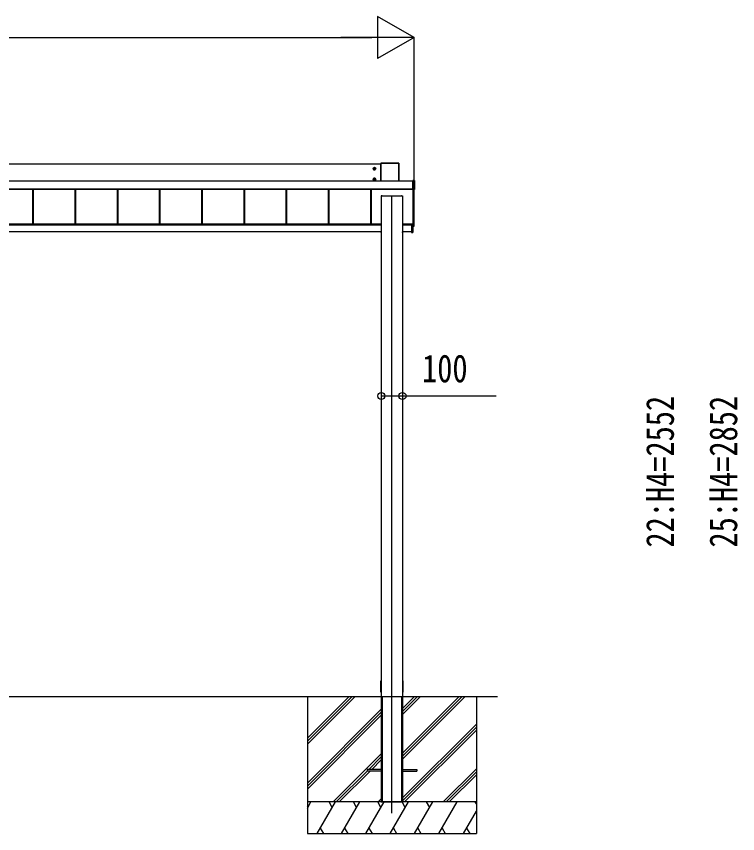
# Model space of a CAD drawing. Units: millimetres, scale not verified. Extents: x -16820 to 16820, y -11880 to 11880.
# Drawn here: x -4898 to -1482, y -8600 to -4729 of the extents above; entities that cross this region are included whole.
import ezdxf
from ezdxf.enums import TextEntityAlignment as Align

# ---------------------------------------------------------------- set-up
doc = ezdxf.new("R2010")
doc.units = ezdxf.units.MM
doc.header["$LTSCALE"] = 60
for name, color, linetype in [('0-3_YKK_12', 2, 'Continuous'), ('0-4_YKK_A1', 4, 'Continuous'), ('0-5_YKK_D', 6, 'Continuous')]:
    doc.layers.add(name, color=color, linetype=linetype)
doc.styles.add('ＭＳ ゴシック', font='')
doc.styles.get('ＭＳ ゴシック').set_extended_font_data('MS Gothic')

msp = doc.modelspace()

# ---------------------------------------------------------------- linework, layer by layer
at = {"layer": '0-3_YKK_12'}
msp.add_line((-3119.92, -8502.5), (-3119.92, -5576.81), dxfattribs=at)
at = {"layer": '0-4_YKK_A1'}
for p, q in [((-3172.92, -5428.88), (-8266.92, -5428.88)), ((-3210.17, -5450.62), (-3195.67, -5450.62)), ((-3205.2, -5449.86), (-3205.92, -5449.86)), ((-3202.92, -5457.87), (-3202.92, -5443.37)), ((-3200.64, -5451.38), (-3199.92, -5451.38)), ((-3172.92, -5425.16), (-3172.92, -5507.31)), ((-3172.58, -5425.3), (-3172.92, -5425.16)), ((-3172.58, -5507.31), (-3172.58, -5425.3)), ((-3087.42, -5424.66), (-3172.42, -5424.66)), ((-3172.42, -5424.66), (-3172.08, -5424.8)), ((-3172.08, -5424.8), (-3172.08, -5425.28)), ((-3172.08, -5424.8), (-3087.76, -5424.8)), ((-3172.08, -5425.28), (-3172.08, -5507.31)), ((-3087.76, -5425.28), (-3172.08, -5425.28)), ((-3087.76, -5424.8), (-3087.42, -5424.66)), ((-3087.76, -5424.8), (-3087.76, -5425.28)), ((-3087.76, -5507.31), (-3087.76, -5425.28)), ((-3086.92, -5425.16), (-3087.26, -5425.3)), ((-3087.26, -5425.3), (-3087.26, -5507.31)), ((-3086.92, -5507.31), (-3086.92, -5425.16)), ((-3202.92, -5507.84), (-3202.92, -5493.34)), ((-8312.42, -5507.31), (-3021.42, -5507.31)), ((-8312.42, -5507.8), (-3021.42, -5507.8)), ((-3210.17, -5500.59), (-3195.67, -5500.59)), ((-3205.2, -5499.83), (-3205.92, -5499.83)), ((-3200.64, -5501.35), (-3199.92, -5501.35)), ((-3020.22, -5506.09), (-3021.42, -5506.09)), ((-3021.42, -5506.24), (-3021.42, -5506.09)), ((-3021.42, -5506.09), (-3021.42, -5506.09)), ((-3020.22, -5506.09), (-3021.42, -5506.09)), ((-3021.42, -5506.72), (-3021.42, -5506.24)), ((-3014.38, -5506.72), (-3021.42, -5506.72)), ((-3020.22, -5506.09), (-3020.22, -5506.09)), ((-3019.62, -5506.07), (-3019.67, -5506.08)), ((-3019.62, -5506.04), (-3013.92, -5506.04)), ((-3019.62, -5506.04), (-3019.62, -5506.07)), ((-3014.38, -5506.24), (-3013.92, -5506.04)), ((-3014.38, -5547.78), (-3014.38, -5506.72)), ((-3013.42, -5506.54), (-3013.88, -5506.74)), ((-3013.88, -5506.74), (-3013.88, -5547.79)), ((-3013.42, -5506.54), (-3013.42, -5548.52)), ((-8312.42, -5546.77), (-3021.42, -5546.77)), ((-8312.42, -5547.29), (-3021.42, -5547.29)), ((-3021.42, -5547.43), (-8312.42, -5547.43)), ((-4821.42, -5547.43), (-4821.42, -5713.66)), ((-4818.82, -5547.43), (-4818.82, -5713.66)), ((-4818.42, -5547.43), (-4818.42, -5713.66)), ((-4621.42, -5547.43), (-4621.42, -5713.66)), ((-4618.82, -5547.43), (-4618.82, -5713.66)), ((-4618.42, -5547.43), (-4618.42, -5713.66)), ((-4421.42, -5547.43), (-4421.42, -5713.66)), ((-4418.82, -5547.43), (-4418.82, -5713.66)), ((-4418.42, -5547.43), (-4418.42, -5713.66)), ((-4221.42, -5547.43), (-4221.42, -5713.66)), ((-4218.82, -5547.43), (-4218.82, -5713.66)), ((-4218.42, -5547.43), (-4218.42, -5713.66)), ((-4021.42, -5547.43), (-4021.42, -5713.66)), ((-4018.82, -5547.43), (-4018.82, -5713.66)), ((-4018.42, -5547.43), (-4018.42, -5713.66)), ((-3821.42, -5547.43), (-3821.42, -5713.66)), ((-3818.82, -5547.43), (-3818.82, -5713.66)), ((-3818.42, -5547.43), (-3818.42, -5713.66)), ((-3621.42, -5547.43), (-3621.42, -5713.66)), ((-3618.82, -5547.43), (-3618.82, -5713.66)), ((-3618.42, -5547.43), (-3618.42, -5713.66)), ((-3421.42, -5547.43), (-3421.42, -5713.66)), ((-3418.82, -5547.43), (-3418.82, -5713.66)), ((-3418.42, -5547.43), (-3418.42, -5713.66)), ((-3221.42, -5547.43), (-3221.42, -5713.66)), ((-3218.82, -5547.43), (-3218.82, -5713.66)), ((-3218.42, -5547.43), (-3218.42, -5713.66)), ((-3021.42, -5547.78), (-3014.38, -5547.78)), ((-3021.42, -5548.29), (-3021.42, -5548.84)), ((-3014.38, -5548.29), (-3021.42, -5548.29)), ((-3021.42, -5548.84), (-3020.22, -5548.84)), ((-3021.42, -5548.84), (-3021.42, -5548.84)), ((-3021.42, -5548.84), (-3020.22, -5548.84)), ((-3020.22, -5548.84), (-3020.22, -5548.84)), ((-3019.92, -5721.49), (-3019.92, -5548.85)), ((-3019.62, -5548.9), (-3019.62, -5549.02)), ((-3013.92, -5549.02), (-3019.62, -5549.02)), ((-3014.92, -5721.43), (-3014.92, -5549.02)), ((-3014.38, -5547.78), (-3014.38, -5548.29)), ((-3013.92, -5549.02), (-3014.38, -5548.29)), ((-3013.88, -5547.79), (-3013.42, -5548.52)), ((-3169.92, -5579.02), (-3169.92, -5579.31)), ((-3169.92, -5579.31), (-3169.92, -7946)), ((-3169.92, -5579.31), (-3169.62, -5579.31)), ((-3169.62, -5579.01), (-3167.72, -5579.01)), ((-3169.62, -5579.01), (-3169.62, -5579.31)), ((-3169.62, -5579.31), (-3070.22, -5579.31)), ((-3167.72, -5579.01), (-3167.72, -5579.31)), ((-3167.42, -5579.02), (-3167.42, -5579.31)), ((-3166.42, -5579.22), (-3167.42, -5579.22)), ((-3166.42, -5579.22), (-3166.42, -5579.31)), ((-3165.92, -5579.24), (-3165.92, -5579.31)), ((-3073.92, -5579.24), (-3073.92, -5579.31)), ((-3072.42, -5579.22), (-3073.42, -5579.22)), ((-3073.42, -5579.22), (-3073.42, -5579.31)), ((-3072.42, -5579.02), (-3072.42, -5579.31)), ((-3072.12, -5579.01), (-3070.22, -5579.01)), ((-3072.12, -5579.01), (-3072.12, -5579.31)), ((-3070.22, -5579.01), (-3070.22, -5579.31)), ((-3069.92, -5579.02), (-3069.92, -5579.31)), ((-3014.39, -5680.92), (-3014.92, -5680.89)), ((-3013.92, -5722.47), (-3013.92, -5681.42)), ((-3169.92, -5713.66), (-8209.92, -5713.66)), ((-3169.92, -5715.66), (-8209.92, -5715.66)), ((-3169.92, -5718.53), (-8209.42, -5718.53)), ((-3022.92, -5713.66), (-3069.92, -5713.66)), ((-3026.92, -5715.66), (-3069.92, -5715.66)), ((-3026.92, -5718.53), (-3069.92, -5718.53)), ((-3021.92, -5714), (-3026.92, -5713.99)), ((-3026.92, -5718.29), (-3026.92, -5713.99)), ((-3026.92, -5718.29), (-3026.92, -5718.49)), ((-3021.2, -5718.3), (-3026.92, -5718.29)), ((-3026.92, -5718.79), (-3020.72, -5718.8)), ((-3023.42, -5713.26), (-3020.22, -5713.26)), ((-3023.42, -5713.66), (-3023.42, -5713.26)), ((-3022.92, -5713.66), (-3022.92, -5713.94)), ((-3022.92, -5713.94), (-3022.92, -5714)), ((-3021.92, -5714), (-3021.92, -5713.26)), ((-3021.2, -5715.72), (-3021.2, -5718.3)), ((-3021.2, -5715.72), (-3020.92, -5715.72)), ((-3021.2, -5718.3), (-3020.92, -5718.3)), ((-3020.72, -5718.5), (-3020.72, -5715.52)), ((-3020.72, -5718.5), (-3020.72, -5718.5)), ((-3020.7, -5713.26), (-3020.7, -5715.22)), ((-3020.7, -5715.22), (-3020.42, -5715.22)), ((-3020.7, -5718.8), (-3020.42, -5718.8)), ((-3020.42, -5715.22), (-3020.42, -5713.26)), ((-3020.42, -5718.8), (-3020.42, -5715.22)), ((-3020.42, -5751.89), (-3020.42, -5718.8)), ((-3014.92, -5722.01), (-3020.42, -5722.34)), ((-3020.42, -5723.6), (-3014.39, -5723.22)), ((-3020.42, -5723.6), (-3014.39, -5723.22)), ((-3014.39, -5722.97), (-3020.1, -5723.32)), ((-3020.1, -5723.32), (-3020.1, -5723.36)), ((-3015.42, -5721.99), (-3019.42, -5721.99)), ((-3014.92, -5722.01), (-3014.92, -5721.43)), ((-3014.39, -5723.22), (-3014.39, -5722.97)), ((-3014.39, -5723.22), (-3014.39, -5723.22)), ((-3013.92, -5722.47), (-3013.92, -5722.72)), ((-3170.77, -5750.01), (-8205.92, -5750.01)), ((-3170.92, -5752.19), (-3170.79, -5750.01)), ((-3170.77, -5750.01), (-3170.29, -5750.01)), ((-3170.29, -5750.01), (-3170.42, -5752.19)), ((-3169.92, -5750.01), (-3170.29, -5750.01)), ((-3069.55, -5750.01), (-3069.92, -5750.01)), ((-3069.92, -5752.19), (-3069.42, -5752.19)), ((-3069.42, -5752.51), (-3069.92, -5752.51)), ((-3069.55, -5750.01), (-3069.07, -5750.01)), ((-3069.42, -5752.19), (-3069.55, -5750.01)), ((-3069.42, -5752.51), (-3069.42, -5752.19)), ((-3069.22, -5752.51), (-3069.42, -5752.51)), ((-3026.92, -5750.01), (-3069.07, -5750.01)), ((-3069.05, -5750.01), (-3068.92, -5752.19)), ((-3026.92, -5752.57), (-3020.7, -5752.18)), ((-3026.92, -5752.27), (-3026.92, -5752.57)), ((-3020.42, -5751.89), (-3020.7, -5751.89)), ((-3172.42, -7906.7), (-3172.15, -7875.8)), ((-3067.69, -7875.8), (-3067.42, -7906.7)), ((-3172.22, -7929.7), (-3172.42, -7906.7)), ((-3068.12, -7930), (-3069.92, -7930)), ((-3067.92, -7930), (-3068.12, -7930)), ((-3067.42, -7906.7), (-3067.62, -7929.7)), ((-13469.92, -7950), (-2619.92, -7950)), ((-3519.92, -7950), (-3519.92, -8600)), ((-3519.92, -8176.63), (-3293.29, -7950)), ((-3519.92, -8148.35), (-3321.57, -7950)), ((-3519.92, -8162.49), (-3307.49, -7950.06)), ((-3169.92, -7946), (-3169.92, -8450)), ((-3169.92, -7950), (-3169.62, -7950)), ((-3169.92, -7950), (-3169.92, -8450)), ((-3169.62, -7950), (-3070.22, -7950)), ((-3167.42, -7950), (-3167.42, -8450)), ((-3165.92, -7950), (-3165.92, -8450)), ((-3073.92, -7950), (-3073.92, -8450)), ((-3072.42, -7950), (-3072.42, -8450)), ((-3069.92, -7946), (-3069.92, -8450)), ((-3069.92, -7950), (-3069.92, -8450)), ((-3069.92, -8035), (-2984.92, -7950)), ((-3069.92, -8020.86), (-2999.06, -7950)), ((-3069.92, -8006.71), (-3013.21, -7950)), ((-3069.92, -8247.13), (-2772.83, -7950.04)), ((-3069.92, -8232.99), (-2786.97, -7950.04)), ((-3069.92, -8218.85), (-2801.11, -7950.04)), ((-2719.92, -7950), (-2719.92, -8600)), ((-3519.92, -8360.48), (-3169.92, -8010.48)), ((-3519.92, -8374.62), (-3169.92, -8024.62)), ((-3519.92, -8388.76), (-3169.92, -8038.76)), ((-3069.92, -8430.98), (-2719.92, -8080.98)), ((-3069.92, -8445.12), (-2719.92, -8095.12)), ((-3060.66, -8450), (-2719.92, -8109.26)), ((-3397.31, -8450), (-3169.92, -8222.61)), ((-3228.67, -8295.5), (-3169.92, -8236.75)), ((-3214.53, -8295.5), (-3169.92, -8250.9)), ((-3383.17, -8450), (-3237.42, -8304.25)), ((-3369.03, -8450), (-3223.53, -8304.5)), ((-3237.42, -8295.5), (-3237.42, -8304.5)), ((-3169.92, -8295.5), (-3237.42, -8295.5)), ((-3169.92, -8304.5), (-3237.42, -8304.5)), ((-3069.92, -8295.5), (-3002.42, -8295.5)), ((-3069.92, -8304.5), (-3002.42, -8304.5)), ((-3002.42, -8295.5), (-3002.42, -8304.5)), ((-2876.81, -8450), (-2719.92, -8293.11)), ((-2862.67, -8450), (-2719.92, -8307.25)), ((-2848.53, -8450), (-2719.92, -8321.39)), ((-3185.18, -8450), (-3169.92, -8434.74)), ((-2719.92, -8450), (-3519.92, -8450)), ((-3519.92, -8478.94), (-3503.21, -8450)), ((-2719.92, -8450), (-3519.92, -8450)), ((-3518.21, -8475.98), (-3519.92, -8473.02)), ((-3474.34, -8600), (-3387.74, -8450)), ((-3402.74, -8475.98), (-3417.74, -8450)), ((-3358.87, -8600), (-3272.27, -8450)), ((-3287.27, -8475.98), (-3302.27, -8450)), ((-3243.4, -8600), (-3156.8, -8450)), ((-3171.8, -8475.98), (-3186.8, -8450)), ((-3169.92, -8450), (-3069.92, -8450)), ((-3127.93, -8600), (-3041.33, -8450)), ((-3056.33, -8475.98), (-3071.33, -8450)), ((-3012.46, -8600), (-2925.86, -8450)), ((-2940.86, -8475.98), (-2955.86, -8450)), ((-2896.99, -8600), (-2810.39, -8450)), ((-2719.92, -8458.66), (-2724.92, -8450)), ((-2781.52, -8600), (-2719.92, -8493.3)), ((-3459.35, -8574.02), (-3444.35, -8600)), ((-3343.88, -8574.02), (-3328.88, -8600)), ((-3228.41, -8574.02), (-3213.41, -8600)), ((-3112.93, -8574.02), (-3097.94, -8600)), ((-2997.47, -8574.02), (-2982.47, -8600)), ((-2882, -8574.02), (-2867, -8600)), ((-2766.52, -8574.02), (-2751.53, -8600)), ((-3519.92, -8600), (-2719.92, -8600))]:
    msp.add_line(p, q, dxfattribs=at)
for points in [[(-3202.92, -5444.84), (-3207.92, -5447.73), (-3207.92, -5453.5), (-3202.92, -5456.39), (-3197.92, -5453.5), (-3197.92, -5447.73)], [(-3202.92, -5494.81), (-3207.92, -5497.7), (-3207.92, -5503.47), (-3202.92, -5506.36), (-3197.92, -5503.47), (-3197.92, -5497.7)]]:
    msp.add_lwpolyline(points, close=True, dxfattribs=at)
for points in [[(-3205.92, -5449.86), (-3205.92, -5451.38), (-3205.2, -5451.38)], [(-3202.16, -5448.34), (-3202.16, -5447.62), (-3203.68, -5447.62), (-3203.68, -5448.34)], [(-3203.68, -5452.9), (-3203.68, -5453.62), (-3202.16, -5453.62), (-3202.16, -5452.9)], [(-3199.92, -5451.38), (-3199.92, -5449.86), (-3200.64, -5449.86)], [(-3205.92, -5499.83), (-3205.92, -5501.35), (-3205.2, -5501.35)], [(-3202.16, -5498.31), (-3202.16, -5497.59), (-3203.68, -5497.59), (-3203.68, -5498.31)], [(-3203.68, -5502.87), (-3203.68, -5503.59), (-3202.16, -5503.59), (-3202.16, -5502.87)], [(-3199.92, -5501.35), (-3199.92, -5499.83), (-3200.64, -5499.83)], [(-3021.42, -5506.24), (-3014.38, -5506.24), (-3014.38, -5506.72)], [(-3021.42, -5548.29), (-3021.42, -5547.78), (-3021.42, -5506.72)], [(-3070.22, -5579.31), (-3069.92, -5579.31), (-3069.92, -7946)], [(-3020.74, -5718.5), (-3026.92, -5718.49), (-3026.92, -5718.79), (-3026.92, -5752.27)], [(-3020.7, -5718.8), (-3020.7, -5751.89), (-3026.92, -5752.27)], [(-3020.92, -5718.32), (-3020.92, -5718.3), (-3020.92, -5715.72)], [(-3020.72, -5718.5), (-3020.72, -5718.5), (-3020.73, -5718.5)], [(-3169.92, -5752.51), (-3170.42, -5752.51), (-3170.62, -5752.51)], [(-3170.42, -5752.51), (-3170.42, -5752.19), (-3169.92, -5752.19)], [(-3171.85, -7875.5), (-3171.65, -7875.5), (-3169.92, -7875.5)], [(-3069.92, -7875.5), (-3068.19, -7875.5), (-3067.99, -7875.5)], [(-3169.92, -7930), (-3171.72, -7930), (-3171.92, -7930)], [(-3169.62, -7950), (-3070.22, -7950), (-3069.92, -7950)]]:
    msp.add_lwpolyline(points, dxfattribs=at)
for centre, radius in [((-3202.92, -5450.62), 6.25), ((-3202.92, -5450.62), 5), ((-3202.92, -5500.59), 6.25), ((-3202.92, -5500.59), 5)]:
    msp.add_circle(centre, radius, dxfattribs=at)
for centre, radius, start, end in [((-3202.92, -5450.62), 5.58, 153.74848, 206.25152), ((-3202.92, -5450.62), 5.58, 93.74848, 146.25152), ((-3202.92, -5450.62), 5.58, 213.74848, 266.25152), ((-3205.2, -5448.34), 1.52, 270, 0), ((-3205.2, -5452.9), 1.52, 0, 90), ((-3202.92, -5450.62), 5.58, 33.74848, 86.25152), ((-3202.92, -5450.62), 5.58, 273.74848, 326.25152), ((-3200.64, -5448.34), 1.52, 180, 270), ((-3200.64, -5452.9), 1.52, 90, 180), ((-3202.92, -5450.62), 5.58, 333.74848, 26.25152), ((-3172.08, -5425.3), 0.5, 90.15046, 179.81463), ((-3172.2, -5429.4), 4.12, 88.40447, 95.35624), ((-3087.76, -5425.3), 0.5, 0.18537, 89.84954), ((-3087.64, -5429.4), 4.12, 84.64376, 91.59553), ((-3202.92, -5500.59), 5.58, 93.74848, 146.25152), ((-3202.92, -5500.59), 5.58, 33.74848, 86.25152), ((-3202.92, -5500.59), 5.58, 153.74848, 206.25152), ((-3202.92, -5500.59), 5.58, 213.74848, 266.25152), ((-3205.2, -5498.31), 1.52, 270, 0), ((-3205.2, -5502.87), 1.52, 0, 90), ((-3202.92, -5500.59), 5.58, 273.74848, 326.25152), ((-3200.64, -5498.31), 1.52, 180, 270), ((-3200.64, -5502.87), 1.52, 90, 180), ((-3202.92, -5500.59), 5.58, 333.74848, 26.25152), ((-3019.78, -5504.68), 1.41, 271.33232, 274.49739), ((-3014.38, -5506.74), 0.5, 0.18537, 89.84954), ((-3014.27, -5510.84), 4.12, 84.64376, 91.59553), ((-3020.13, -5551.46), 2.62, 81.42612, 92.09097), ((-3019.62, -5548.6), 0.301, 243.24083, 270.00691), ((-3014.27, -5551.89), 4.12, 84.64376, 91.59553), ((-3014.38, -5547.79), 0.502, 270.31408, 359.651), ((-3014.42, -5681.42), 0.5, 0.01604, 86.51881), ((-3021.13, -5720.29), 1.98, 83.79926, 91.95127), ((-3020.74, -5718.8), 0.3, 87.77338, 89.77816), ((-3020.74, -5718.64), 0.141, 85.77463, 89.9759), ((-3021.97, -5718.73), 1.25, 356.45735, 10.27369), ((-3021.93, -5718.68), 1.21, 354.17006, 8.37745), ((-3022.05, -5715.29), 1.35, 350.09675, 2.91202), ((-3020.72, -5715.22), 0.3, 269.98255, 359.98254), ((-3020.72, -5718.8), 0.3, 0, 89.87763), ((-3021.92, -5718.72), 1.22, 356.27163, 10.47203), ((-3020.12, -5723.02), 0.3, 180.0189, 273.51595), ((-3020.12, -5723.06), 0.3, 180.0189, 273.51595), ((-3020.22, -5712.96), 0.3, 269.98255, 359.98252), ((-3019.42, -5721.49), 0.5, 180.01746, 270.01745), ((-3015.42, -5721.49), 0.5, 269.98255, 359.98254), ((-3014.42, -5722.47), 0.5, 273.48119, 359.98396), ((-3014.42, -5722.72), 0.5, 273.6197, 0), ((-3014.42, -5722.72), 0.5, 273.48119, 359.98396), ((-3170.62, -5752.21), 0.3, 176.5, 270), ((-3069.22, -5752.21), 0.3, 270, 3.5), ((-3020.72, -5751.89), 0.3, 273.5, 0), ((-3021.93, -5752.04), 1.24, 353.06854, 6.93146), ((-3171.85, -7875.8), 0.3, 90, 179.5), ((-3067.99, -7875.8), 0.3, 0.5, 90), ((-3171.92, -7929.7), 0.3, 180.5, 270), ((-3067.92, -7929.7), 0.3, 270, 359.5)]:
    msp.add_arc(centre, radius, start, end, dxfattribs=at)
for centre, major_axis, ratio, start_param, end_param in [((-3172.42, -5425.16), (0.382, -0.325), 0.996231, 2.2770247, 3.8440941), ((-3087.42, -5425.16), (0.382, 0.325), 0.996231, 5.5806839, 7.1477533), ((-3020.22, -5506.07), (0.6, 0), 0.026226, 4.712389, 5.6461648), ((-3019.62, -5506.34), (0, 0.3), 0.998743, 6.2831853, 6.8214342), ((-3020.22, -5506.07), (0.6, 0), 0.026226, 5.6461648, 6.2831853), ((-3013.92, -5506.54), (0.382, 0.325), 0.996231, 5.5806839, 7.1477533), ((-3020.22, -5548.9), (0.6, 0), 0.096025, 6.2831853, 7.8539816), ((-3019.62, -5548.72), (0, 0.3), 0.998743, 2.0534275, 3.1415927), ((-3013.92, -5548.52), (0.382, -0.325), 0.996231, 5.4186173, 6.9856867), ((-3169.62, -5579.02), (0.3, 0), 0.034921, 1.5707963, 3.1415927), ((-3167.72, -5579.02), (0.3, 0), 0.034921, 6.2831853, 7.8539816), ((-3166.42, -5579.24), (0.5, 0), 0.034921, 6.2831853, 7.8539816), ((-3073.42, -5579.24), (0.5, 0), 0.034921, 1.5707963, 3.1415927), ((-3072.12, -5579.02), (0.3, 0), 0.034921, 1.5707963, 3.1415927), ((-3070.22, -5579.02), (0.3, 0), 0.034921, 6.2831853, 7.8539816), ((-3020.7, -5715.72), (-0.301, 0.4), 0.997782, 5.6362522, 7.2070486), ((-3021.22, -5718.3), (-0.001, 0.2), 0.09157, 4.6769241, 4.7117655), ((-3020.72, -5718.3), (0.482, 0.007), 0.414889, 3.1353871, 4.6694768), ((-3020.72, -5715.72), (-0.108, 0.169), 0.994155, 5.7105836, 7.28138), ((-3020.72, -5718.3), (0.145, 0.15), 0.921201, 2.3804184, 3.9145081), ((-3020.7, -5718.3), (-0.301, 0.4), 0.997782, 2.4579529, 2.4946596), ((-3020.7, -5723.4), (0.6, 0.037), 0.034769, 5.198958, 6.2810574), ((-3170.42, -5752.21), (0.5, -0.018), 0.036539, 1.5736281, 3.1406975), ((-3069.42, -5752.21), (0.5, 0.018), 0.036539, 0.0008951, 1.5679645)]:
    msp.add_ellipse(centre, major_axis=major_axis, ratio=ratio, start_param=start_param, end_param=end_param, dxfattribs=at)
at = {"layer": '0-5_YKK_D'}
for p, q in [((-3014.92, -4828.88), (-3188.13, -4728.88)), ((-3188.13, -4728.88), (-3188.13, -4928.88)), ((-13424.92, -4828.88), (-3214.92, -4828.88)), ((-3014.92, -4828.88), (-3361.33, -4828.88)), ((-3014.92, -4828.88), (-3188.13, -4928.88)), ((-3014.92, -5548.02), (-3014.92, -4827.88)), ((-3169.92, -6524.47), (-3169.92, -6527.99))]:
    msp.add_line(p, q, dxfattribs=at)
msp.add_lwpolyline([(-3169.92, -6526.99), (-3069.92, -6526.99), (-2625.52, -6526.99)], dxfattribs=at)
for centre in [(-3169.92, -6526.99), (-3069.92, -6526.99)]:
    msp.add_circle(centre, 17, dxfattribs=at)

# ---------------------------------------------------------------- texts
at = {"layer": '0-5_YKK_D', "style": 'ＭＳ ゴシック', "width": 0.8}
msp.add_text('100', height=132, dxfattribs=at).set_placement((-2976.92, -6501.99), align=Align.BOTTOM_LEFT)
for s, p in [('22:H4=2552', (-1744.92, -7244.97)), ('25:H4=2852', (-1444.92, -7244.97))]:
    msp.add_text(s, height=132, rotation=90, dxfattribs=at).set_placement(p, align=Align.BOTTOM_LEFT)

doc.saveas('drawing.dxf')
